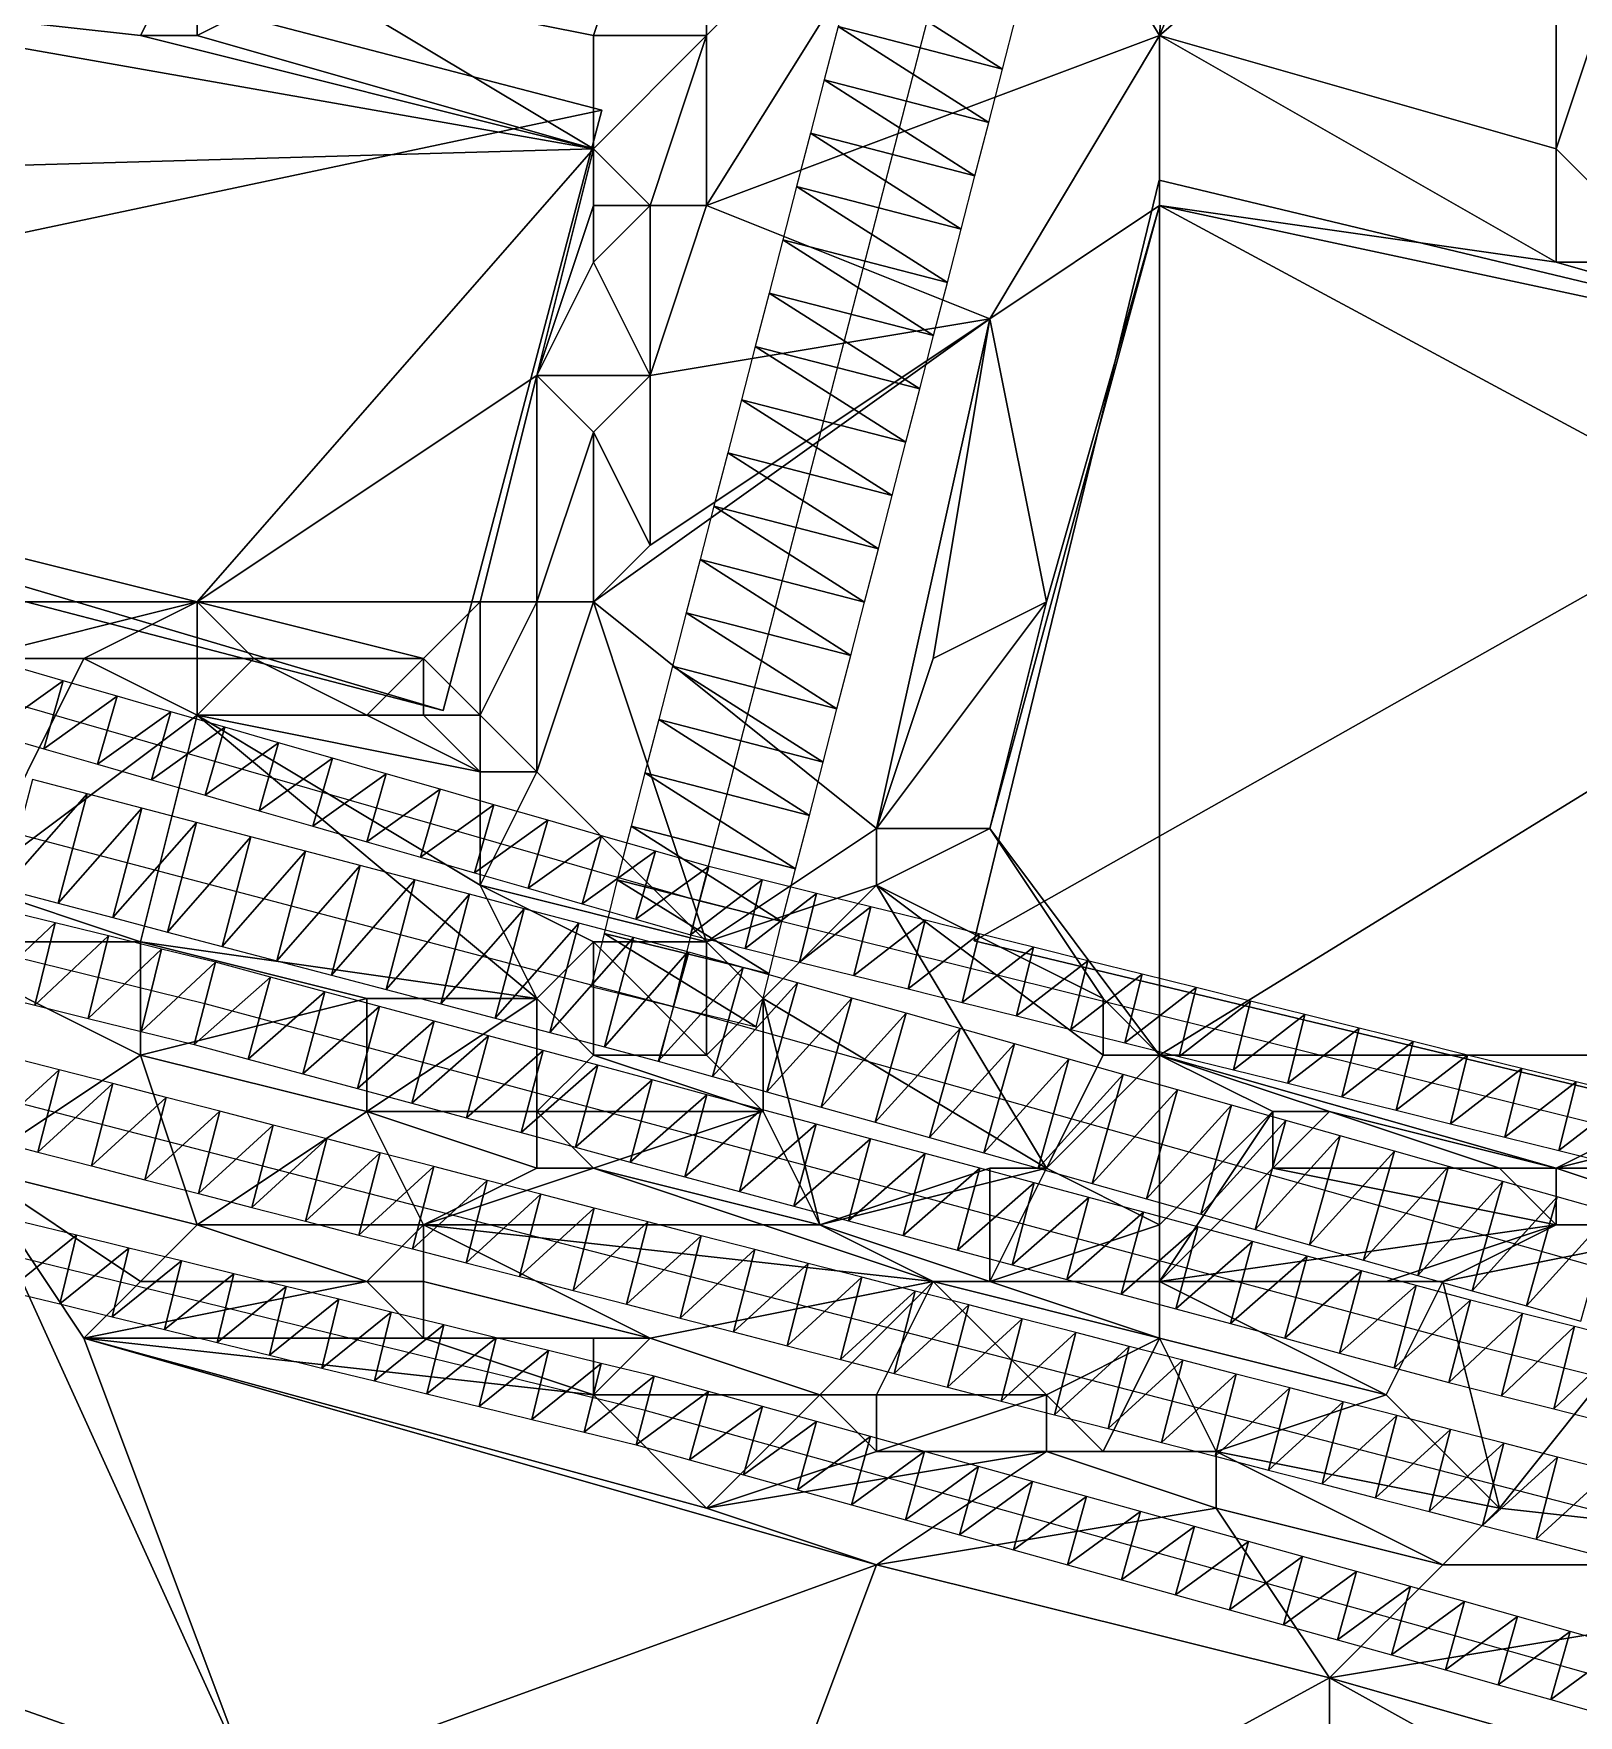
# Model space of a CAD drawing. Header units: metres. Extents: x -1103 to 901, y -902 to 905.
# Drawn here: x 318.2 to 372.8, y 130.7 to 190.1 of the extents above; entities that cross this region are included whole.
import ezdxf

# ---------------------------------------------------------------- set-up
doc = ezdxf.new("R2010")
doc.units = ezdxf.units.M
for name, color, linetype in [('OSM_BUILDING_FOOTPRINTS', 7, 'CONTINUOUS'), ('OSM_BUILDING_ROOFS', 1, 'CONTINUOUS'), ('OSM_BUILDING_WALLS', 8, 'CONTINUOUS'), ('OSM_PATH_AXES', 30, 'CONTINUOUS'), ('OSM_PATH_SURFACE', 30, 'CONTINUOUS'), ('OSM_ROAD_AXES', 2, 'CONTINUOUS'), ('OSM_ROAD_SURFACE', 9, 'CONTINUOUS'), ('OSM_TERRAIN', 3, 'CONTINUOUS'), ('OSM_WATER_SURFACE', 5, 'CONTINUOUS')]:
    doc.layers.add(name, color=color, linetype=linetype)

msp = doc.modelspace()

# ---------------------------------------------------------------- linework, layer by layer
at = {"layer": 'OSM_BUILDING_FOOTPRINTS'}
for points in [[(244.598, 211.735, 10.747), (282.744, 202.069, 10.747), (282.534, 201.461, 10.747), (298.617, 197.258, 10.747), (299.734, 201.472, 10.747), (303.359, 200.521, 10.747), (302.354, 196.728, 10.747), (338.3, 187.36, 10.747), (332.696, 166.16, 10.747), (292.925, 176.523, 10.747), (293.267, 177.828, 10.747), (277.947, 181.831, 10.747), (277.681, 180.814, 10.747), (239.082, 190.878, 10.747), (244.598, 211.735, 10.747)], [(357.987, 184.894, 13.333), (386.793, 177.982, 13.333), (380.26, 151.12, 13.333), (351.454, 158.032, 13.333), (357.987, 184.894, 13.333)]]:
    msp.add_polyline3d(points, close=True, dxfattribs=at)
at = {"layer": 'OSM_BUILDING_ROOFS'}
for points in [[(293.267, 177.828, 20.747), (338.3, 187.36, 20.747), (302.354, 196.728, 20.747)], [(293.267, 177.828, 20.747), (332.696, 166.16, 20.747), (338.3, 187.36, 20.747)], [(386.793, 177.982, 33.333), (357.987, 184.894, 33.333), (351.454, 158.032, 33.333)], [(293.267, 177.828, 20.747), (292.925, 176.523, 20.747), (332.696, 166.16, 20.747)], [(386.793, 177.982, 33.333), (351.454, 158.032, 33.333), (380.26, 151.12, 33.333)]]:
    msp.add_3dface(points, dxfattribs=at)
at = {"layer": 'OSM_BUILDING_WALLS'}
for points in [[(338.3, 187.36, 10.747), (302.354, 196.728, 10.747), (302.354, 196.728, 20.747)], [(338.3, 187.36, 10.747), (302.354, 196.728, 20.747), (338.3, 187.36, 20.747)], [(332.696, 166.16, 10.747), (338.3, 187.36, 10.747), (338.3, 187.36, 20.747)], [(332.696, 166.16, 10.747), (338.3, 187.36, 20.747), (332.696, 166.16, 20.747)], [(357.987, 184.894, 13.333), (351.454, 158.032, 13.333), (351.454, 158.032, 33.333)], [(357.987, 184.894, 13.333), (351.454, 158.032, 33.333), (357.987, 184.894, 33.333)], [(386.793, 177.982, 13.333), (357.987, 184.894, 13.333), (357.987, 184.894, 33.333)], [(386.793, 177.982, 13.333), (357.987, 184.894, 33.333), (386.793, 177.982, 33.333)], [(292.925, 176.523, 10.747), (332.696, 166.16, 10.747), (332.696, 166.16, 20.747)], [(292.925, 176.523, 10.747), (332.696, 166.16, 20.747), (292.925, 176.523, 20.747)], [(351.454, 158.032, 13.333), (380.26, 151.12, 13.333), (380.26, 151.12, 33.333)], [(351.454, 158.032, 13.333), (380.26, 151.12, 33.333), (351.454, 158.032, 33.333)]]:
    msp.add_3dface(points, dxfattribs=at)
at = {"layer": 'OSM_PATH_AXES'}
for points in [[(127.826, 210.906, 16.029), (196.458, 197.69, 10.186), (236.064, 190.446, 11.754), (275.194, 178.602, 14.999), (341.749, 159.447, 17.343), (437.552, 135.659, 16.351), (450.44, 133.325, 16.804), (456.254, 132.297, 16.859), (457.603, 124.29, 16.486), (459.758, 117.832, 15.625), (464.113, 105.943, 14.013), (483.557, 84.721, 11.881), (528.866, 43.072, 8.921), (572.273, 5.394, 9.598), (605.522, -30.471, 8.562)], [(511.091, 33.816, 6.727), (492.123, 51.4, 7.801), (472.459, 69.67, 9.647), (454.242, 87.773, 10.512), (441.973, 98.888, 11.307), (430.112, 107.724, 12.755), (415.289, 117.146, 13.692), (394.53, 126.126, 13.867), (368.432, 133.492, 13.798), (339.825, 141.443, 15.191), (315.739, 147.327, 15.371), (280.754, 155.577, 14.515), (248.577, 163.971, 13.571), (222.059, 170.828, 9.573), (205.235, 175.097, 8.464), (188.179, 179.288, 8.955), (143.257, 186.653, 12.843), (122.354, 186.952, 13.89)]]:
    msp.add_polyline3d(points, dxfattribs=at)
at = {"layer": 'OSM_PATH_SURFACE'}
for points in [[(316.683, 165.361, 16.078), (319.276, 167.216, 16.123), (317.374, 167.763, 16.056)], [(316.683, 165.361, 16.078), (318.584, 164.814, 16.157), (319.276, 167.216, 16.123)], [(318.584, 164.814, 16.157), (321.177, 166.669, 16.316), (319.276, 167.216, 16.123)], [(318.584, 164.814, 16.157), (320.486, 164.266, 16.372), (321.177, 166.669, 16.316)], [(320.486, 164.266, 16.372), (323.079, 166.121, 16.531), (321.177, 166.669, 16.316)], [(320.486, 164.266, 16.372), (322.388, 163.719, 16.507), (323.079, 166.121, 16.531)], [(322.388, 163.719, 16.507), (324.981, 165.574, 16.676), (323.079, 166.121, 16.531)], [(322.388, 163.719, 16.507), (324.289, 163.172, 16.579), (324.981, 165.574, 16.676)], [(324.289, 163.172, 16.579), (326.882, 165.027, 16.754), (324.981, 165.574, 16.676)], [(324.289, 163.172, 16.579), (326.191, 162.624, 16.658), (326.882, 165.027, 16.754)], [(326.191, 162.624, 16.658), (328.784, 164.48, 16.833), (326.882, 165.027, 16.754)], [(326.191, 162.624, 16.658), (328.092, 162.077, 16.737), (328.784, 164.48, 16.833)], [(328.092, 162.077, 16.737), (330.685, 163.932, 16.911), (328.784, 164.48, 16.833)], [(328.092, 162.077, 16.737), (329.994, 161.53, 16.87), (330.685, 163.932, 16.911)], [(329.994, 161.53, 16.87), (332.587, 163.385, 16.99), (330.685, 163.932, 16.911)], [(329.994, 161.53, 16.87), (331.895, 160.983, 17.057), (332.587, 163.385, 16.99)], [(331.895, 160.983, 17.057), (334.488, 162.838, 17.153), (332.587, 163.385, 16.99)], [(331.895, 160.983, 17.057), (333.797, 160.435, 17.186), (334.488, 162.838, 17.153)], [(333.797, 160.435, 17.186), (336.39, 162.291, 17.349), (334.488, 162.838, 17.153)], [(333.797, 160.435, 17.186), (335.698, 159.888, 17.258), (336.39, 162.291, 17.349)], [(335.698, 159.888, 17.258), (338.291, 161.743, 17.384), (336.39, 162.291, 17.349)], [(335.698, 159.888, 17.258), (337.6, 159.341, 17.293), (338.291, 161.743, 17.384)], [(337.6, 159.341, 17.293), (340.193, 161.196, 17.449), (338.291, 161.743, 17.384)], [(337.6, 159.341, 17.293), (339.502, 158.793, 17.327), (340.193, 161.196, 17.449)], [(339.502, 158.793, 17.327), (342.072, 160.655, 17.468), (340.193, 161.196, 17.449)], [(339.502, 158.793, 17.327), (341.425, 158.24, 17.362), (342.072, 160.655, 17.468)], [(341.425, 158.24, 17.362), (343.966, 160.185, 17.454), (342.072, 160.655, 17.468)], [(341.425, 158.24, 17.362), (343.364, 157.759, 17.178), (343.966, 160.185, 17.454)], [(343.364, 157.759, 17.178), (345.882, 159.709, 17.244), (343.966, 160.185, 17.454)], [(343.364, 157.759, 17.178), (345.28, 157.283, 16.887), (345.882, 159.709, 17.244)], [(345.28, 157.283, 16.887), (347.798, 159.233, 16.957), (345.882, 159.709, 17.244)], [(345.28, 157.283, 16.887), (347.196, 156.807, 16.798), (347.798, 159.233, 16.957)], [(347.196, 156.807, 16.798), (349.714, 158.758, 16.81), (347.798, 159.233, 16.957)], [(347.196, 156.807, 16.798), (349.112, 156.331, 16.709), (349.714, 158.758, 16.81)], [(349.112, 156.331, 16.709), (351.63, 158.282, 16.705), (349.714, 158.758, 16.81)], [(349.112, 156.331, 16.709), (351.028, 155.855, 16.585), (351.63, 158.282, 16.705)], [(351.028, 155.855, 16.585), (353.546, 157.806, 16.513), (351.63, 158.282, 16.705)], [(351.028, 155.855, 16.585), (352.944, 155.38, 16.389), (353.546, 157.806, 16.513)], [(352.944, 155.38, 16.389), (355.462, 157.33, 16.312), (353.546, 157.806, 16.513)], [(352.944, 155.38, 16.389), (354.86, 154.904, 16.199), (355.462, 157.33, 16.312)], [(354.86, 154.904, 16.199), (357.379, 156.854, 16.269), (355.462, 157.33, 16.312)], [(354.86, 154.904, 16.199), (356.776, 154.428, 16.198), (357.379, 156.854, 16.269)], [(356.776, 154.428, 16.198), (359.295, 156.379, 16.257), (357.379, 156.854, 16.269)], [(356.776, 154.428, 16.198), (358.692, 153.952, 16.247), (359.295, 156.379, 16.257)], [(358.692, 153.952, 16.247), (361.211, 155.903, 16.257), (359.295, 156.379, 16.257)], [(358.692, 153.952, 16.247), (360.608, 153.477, 16.186), (361.211, 155.903, 16.257)], [(360.608, 153.477, 16.186), (363.127, 155.427, 16.248), (361.211, 155.903, 16.257)], [(360.608, 153.477, 16.186), (362.524, 153.001, 16.125), (363.127, 155.427, 16.248)], [(362.524, 153.001, 16.125), (365.043, 154.951, 16.238), (363.127, 155.427, 16.248)], [(362.524, 153.001, 16.125), (364.44, 152.525, 16.064), (365.043, 154.951, 16.238)], [(364.44, 152.525, 16.064), (366.959, 154.476, 16.229), (365.043, 154.951, 16.238)], [(364.44, 152.525, 16.064), (366.356, 152.049, 16.002), (366.959, 154.476, 16.229)], [(366.356, 152.049, 16.002), (368.875, 154, 16.219), (366.959, 154.476, 16.229)], [(366.356, 152.049, 16.002), (368.272, 151.573, 15.941), (368.875, 154, 16.219)], [(368.272, 151.573, 15.941), (370.791, 153.524, 16.158), (368.875, 154, 16.219)], [(368.272, 151.573, 15.941), (370.188, 151.098, 15.88), (370.791, 153.524, 16.158)], [(370.188, 151.098, 15.88), (372.707, 153.048, 16.097), (370.791, 153.524, 16.158)], [(370.188, 151.098, 15.88), (372.104, 150.622, 15.819), (372.707, 153.048, 16.097)], [(372.104, 150.622, 15.819), (374.623, 152.573, 16.036), (372.707, 153.048, 16.097)], [(372.104, 150.622, 15.819), (374.021, 150.146, 15.673), (374.623, 152.573, 16.036)], [(319.741, 147.636, 15.801), (317.889, 148.089, 15.778), (317.295, 145.66, 15.278)], [(319.741, 147.636, 15.801), (317.295, 145.66, 15.278), (319.148, 145.208, 15.662)], [(321.594, 147.184, 15.884), (319.741, 147.636, 15.801), (319.148, 145.208, 15.662)], [(321.594, 147.184, 15.884), (319.148, 145.208, 15.662), (321.001, 144.755, 15.689)], [(323.447, 146.731, 15.912), (321.594, 147.184, 15.884), (321.001, 144.755, 15.689)], [(323.447, 146.731, 15.912), (321.001, 144.755, 15.689), (322.854, 144.302, 15.657)], [(325.3, 146.278, 15.819), (323.447, 146.731, 15.912), (322.854, 144.302, 15.657)], [(325.3, 146.278, 15.819), (322.854, 144.302, 15.657), (324.707, 143.85, 15.611)], [(327.153, 145.826, 15.752), (325.3, 146.278, 15.819), (324.707, 143.85, 15.611)], [(327.153, 145.826, 15.752), (324.707, 143.85, 15.611), (326.559, 143.397, 15.56)], [(329.005, 145.373, 15.717), (327.153, 145.826, 15.752), (326.559, 143.397, 15.56)], [(329.005, 145.373, 15.717), (326.559, 143.397, 15.56), (328.412, 142.945, 15.508)], [(330.858, 144.921, 15.672), (329.005, 145.373, 15.717), (328.412, 142.945, 15.508)], [(330.858, 144.921, 15.672), (328.412, 142.945, 15.508), (330.265, 142.492, 15.455)], [(332.711, 144.468, 15.75), (330.858, 144.921, 15.672), (330.265, 142.492, 15.455)], [(332.711, 144.468, 15.75), (330.265, 142.492, 15.455), (332.118, 142.039, 15.402)], [(334.564, 144.015, 15.697), (332.711, 144.468, 15.75), (332.118, 142.039, 15.402)], [(334.564, 144.015, 15.697), (332.118, 142.039, 15.402), (333.97, 141.587, 15.348)], [(336.416, 143.563, 15.487), (334.564, 144.015, 15.697), (333.97, 141.587, 15.348)], [(336.416, 143.563, 15.487), (333.97, 141.587, 15.348), (335.823, 141.134, 15.295)], [(338.269, 143.11, 15.492), (336.416, 143.563, 15.487), (335.823, 141.134, 15.295)], [(338.269, 143.11, 15.492), (335.823, 141.134, 15.295), (337.676, 140.682, 15.242)], [(340.141, 142.653, 15.495), (338.269, 143.11, 15.492), (337.676, 140.682, 15.242)], [(340.141, 142.653, 15.495), (337.676, 140.682, 15.242), (339.509, 140.234, 15.19)], [(342.067, 142.118, 15.261), (340.141, 142.653, 15.495), (339.509, 140.234, 15.19)], [(342.067, 142.118, 15.261), (339.509, 140.234, 15.19), (341.398, 139.709, 15.091)], [(343.974, 141.588, 15.126), (342.067, 142.118, 15.261), (341.398, 139.709, 15.091)], [(343.974, 141.588, 15.126), (341.398, 139.709, 15.091), (343.305, 139.179, 14.982)], [(345.882, 141.057, 15.009), (343.974, 141.588, 15.126), (343.305, 139.179, 14.982)], [(345.882, 141.057, 15.009), (343.305, 139.179, 14.982), (345.212, 138.649, 14.852)], [(347.789, 140.527, 14.944), (345.882, 141.057, 15.009), (345.212, 138.649, 14.852)], [(347.789, 140.527, 14.944), (345.212, 138.649, 14.852), (347.119, 138.119, 14.721)], [(349.696, 139.997, 14.745), (347.789, 140.527, 14.944), (347.119, 138.119, 14.721)], [(349.696, 139.997, 14.745), (347.119, 138.119, 14.721), (349.026, 137.589, 14.589)], [(351.603, 139.467, 14.621), (349.696, 139.997, 14.745), (349.026, 137.589, 14.589)], [(351.603, 139.467, 14.621), (349.026, 137.589, 14.589), (350.933, 137.058, 14.464)], [(353.51, 138.937, 14.495), (351.603, 139.467, 14.621), (350.933, 137.058, 14.464)], [(353.51, 138.937, 14.495), (350.933, 137.058, 14.464), (352.841, 136.528, 14.356)], [(355.417, 138.407, 14.377), (353.51, 138.937, 14.495), (352.841, 136.528, 14.356)], [(355.417, 138.407, 14.377), (352.841, 136.528, 14.356), (354.748, 135.998, 14.267)], [(357.324, 137.877, 14.258), (355.417, 138.407, 14.377), (354.748, 135.998, 14.267)], [(357.324, 137.877, 14.258), (354.748, 135.998, 14.267), (356.655, 135.468, 14.179)], [(359.232, 137.347, 14.159), (357.324, 137.877, 14.258), (356.655, 135.468, 14.179)], [(359.232, 137.347, 14.159), (356.655, 135.468, 14.179), (358.562, 134.938, 14.091)], [(361.139, 136.817, 14.078), (359.232, 137.347, 14.159), (358.562, 134.938, 14.091)], [(361.139, 136.817, 14.078), (358.562, 134.938, 14.091), (360.469, 134.408, 14.002)], [(363.046, 136.286, 14.021), (361.139, 136.817, 14.078), (360.469, 134.408, 14.002)], [(363.046, 136.286, 14.021), (360.469, 134.408, 14.002), (362.376, 133.878, 13.914)], [(364.953, 135.756, 13.965), (363.046, 136.286, 14.021), (362.376, 133.878, 13.914)], [(364.953, 135.756, 13.965), (362.376, 133.878, 13.914), (364.283, 133.348, 13.85)], [(366.86, 135.226, 13.908), (364.953, 135.756, 13.965), (364.283, 133.348, 13.85)], [(366.86, 135.226, 13.908), (364.283, 133.348, 13.85), (366.191, 132.818, 13.833)], [(368.77, 134.696, 13.911), (366.86, 135.226, 13.908), (366.191, 132.818, 13.833)], [(368.77, 134.696, 13.911), (366.191, 132.818, 13.833), (368.095, 132.288, 13.849)], [(370.636, 134.169, 13.923), (368.77, 134.696, 13.911), (368.095, 132.288, 13.849)], [(370.636, 134.169, 13.923), (368.095, 132.288, 13.849), (369.957, 131.763, 13.87)], [(372.5, 133.643, 13.936), (370.636, 134.169, 13.923), (369.957, 131.763, 13.87)], [(372.5, 133.643, 13.936), (369.957, 131.763, 13.87), (371.821, 131.237, 13.89)], [(374.364, 133.117, 13.954), (372.5, 133.643, 13.936), (371.821, 131.237, 13.89)], [(374.364, 133.117, 13.954), (371.821, 131.237, 13.89), (373.685, 130.711, 13.911)]]:
    msp.add_3dface(points, dxfattribs=at)
at = {"layer": 'OSM_ROAD_AXES'}
for points in [[(340.831, 155.71, 17.129), (341.749, 159.447, 17.343), (359.292, 227.217, 15.201)], [(-198.127, 130.982, 13.763), (-148.242, 145.403, 14.161), (-119.491, 153.72, 16.472), (-96.964, 160.234, 18.352), (-36.953, 175.738, 12.061), (3.04, 187.306, 11.626), (41.905, 197.182, 16.052), (54.318, 199.482, 16.67), (70.899, 200.632, 16.818), (88.165, 201.517, 16.692), (108.791, 201.771, 16.13), (128.423, 202.49, 15.851), (142.682, 201.727, 15.306), (159.981, 200.687, 13.912), (196.204, 192.824, 9.832), (234.715, 183.623, 11.492), (340.831, 155.71, 17.129)], [(114.075, 197.646, 15.56), (161.506, 194.251, 12.963), (196.492, 187.483, 9.365), (231.178, 179.531, 11.004), (286.624, 165.099, 14.96), (324.273, 155.82, 16.359), (368.598, 143.887, 14.654), (401.804, 135.493, 14.449), (418.705, 127.099, 14.868), (434.423, 118.263, 14.428), (448.506, 106.187, 13.141), (483.048, 75.409, 10.878), (513.578, 48.016, 8.62), (538.482, 24.305, 7.633), (556.721, 5.018, 7.979), (575.843, -14.269, 9.288), (585.537, -24.753, 9.553)], [(508.549, 46.213, 8.047), (487.635, 65.213, 9.648), (467.628, 82.963, 10.817), (452.794, 96.167, 11.649), (446.803, 101.509, 12.091), (425.448, 117.345, 14.035), (395.879, 131.921, 14.143), (375.452, 137.373, 14.133), (314.977, 153, 15.7), (267.014, 164.712, 14.81), (232.472, 174.212, 11.128), (204.682, 181.279, 8.892), (189.561, 185.238, 9.411), (153.614, 190.966, 13.006), (140.129, 192.249, 14.001), (99.285, 192.946, 15.816)], [(340.831, 155.71, 17.129), (427.084, 131.39, 15.558)]]:
    msp.add_polyline3d(points, dxfattribs=at)
at = {"layer": 'OSM_ROAD_SURFACE'}
for points in [[(352.45, 188.815, 17.317), (347.129, 192.201, 17.331), (346.641, 190.319, 17.426)], [(352.45, 188.815, 17.317), (352.937, 190.698, 17.222), (347.129, 192.201, 17.331)], [(351.963, 186.933, 17.408), (346.641, 190.319, 17.426), (346.154, 188.437, 17.521)], [(351.963, 186.933, 17.408), (352.45, 188.815, 17.317), (346.641, 190.319, 17.426)], [(351.475, 185.05, 17.494), (346.154, 188.437, 17.521), (345.667, 186.554, 17.617)], [(351.475, 185.05, 17.494), (351.963, 186.933, 17.408), (346.154, 188.437, 17.521)], [(350.988, 183.168, 17.581), (345.667, 186.554, 17.617), (345.179, 184.672, 17.709)], [(350.988, 183.168, 17.581), (351.475, 185.05, 17.494), (345.667, 186.554, 17.617)], [(350.501, 181.285, 17.667), (345.179, 184.672, 17.709), (344.692, 182.789, 17.791)], [(350.501, 181.285, 17.667), (350.988, 183.168, 17.581), (345.179, 184.672, 17.709)], [(350.013, 179.403, 17.703), (344.692, 182.789, 17.791), (344.205, 180.907, 17.801)], [(350.013, 179.403, 17.703), (350.501, 181.285, 17.667), (344.692, 182.789, 17.791)], [(349.526, 177.52, 17.677), (344.205, 180.907, 17.801), (343.718, 179.024, 17.811)], [(349.526, 177.52, 17.677), (350.013, 179.403, 17.703), (344.205, 180.907, 17.801)], [(349.039, 175.638, 17.66), (343.718, 179.024, 17.811), (343.23, 177.142, 17.824)], [(349.039, 175.638, 17.66), (349.526, 177.52, 17.677), (343.718, 179.024, 17.811)], [(348.552, 173.756, 17.643), (343.23, 177.142, 17.824), (342.743, 175.259, 17.837)], [(348.552, 173.756, 17.643), (349.039, 175.638, 17.66), (343.23, 177.142, 17.824)], [(348.064, 171.873, 17.627), (342.743, 175.259, 17.837), (342.256, 173.377, 17.82)], [(348.064, 171.873, 17.627), (348.552, 173.756, 17.643), (342.743, 175.259, 17.837)], [(347.577, 169.991, 17.61), (342.256, 173.377, 17.82), (341.768, 171.494, 17.728)], [(347.577, 169.991, 17.61), (348.064, 171.873, 17.627), (342.256, 173.377, 17.82)], [(347.09, 168.108, 17.594), (341.768, 171.494, 17.728), (341.281, 169.612, 17.711)], [(347.09, 168.108, 17.594), (347.577, 169.991, 17.61), (341.768, 171.494, 17.728)], [(346.602, 166.226, 17.577), (341.281, 169.612, 17.711), (340.794, 167.729, 17.694)], [(346.602, 166.226, 17.577), (347.09, 168.108, 17.594), (341.281, 169.612, 17.711)], [(346.115, 164.343, 17.561), (340.794, 167.729, 17.694), (340.306, 165.847, 17.624)], [(346.115, 164.343, 17.561), (346.602, 166.226, 17.577), (340.794, 167.729, 17.694)], [(345.628, 162.461, 17.51), (340.306, 165.847, 17.624), (339.819, 163.964, 17.545)], [(345.628, 162.461, 17.51), (346.115, 164.343, 17.561), (340.306, 165.847, 17.624)], [(345.14, 160.578, 17.441), (339.819, 163.964, 17.545), (339.332, 162.082, 17.423)], [(345.14, 160.578, 17.441), (345.628, 162.461, 17.51), (339.819, 163.964, 17.545)], [(317.17, 159.866, 16.168), (320.117, 163.226, 16.36), (318.188, 163.734, 16.144)], [(317.17, 159.866, 16.168), (319.099, 159.358, 16.237), (320.117, 163.226, 16.36)], [(319.099, 159.358, 16.237), (322.046, 162.719, 16.439), (320.117, 163.226, 16.36)], [(319.099, 159.358, 16.237), (321.029, 158.851, 16.306), (322.046, 162.719, 16.439)], [(321.029, 158.851, 16.306), (323.976, 162.211, 16.513), (322.046, 162.719, 16.439)], [(321.029, 158.851, 16.306), (322.958, 158.343, 16.38), (323.976, 162.211, 16.513)], [(322.958, 158.343, 16.38), (325.905, 161.704, 16.594), (323.976, 162.211, 16.513)], [(322.958, 158.343, 16.38), (324.888, 157.835, 16.461), (325.905, 161.704, 16.594)], [(324.888, 157.835, 16.461), (327.835, 161.196, 16.675), (325.905, 161.704, 16.594)], [(344.658, 158.714, 17.153), (339.332, 162.082, 17.423), (338.84, 160.181, 17.321)], [(344.658, 158.714, 17.153), (345.14, 160.578, 17.441), (339.332, 162.082, 17.423)], [(324.888, 157.835, 16.461), (326.817, 157.328, 16.542), (327.835, 161.196, 16.675)], [(326.817, 157.328, 16.542), (329.764, 160.689, 16.756), (327.835, 161.196, 16.675)], [(326.817, 157.328, 16.542), (328.746, 156.82, 16.603), (329.764, 160.689, 16.756)], [(328.746, 156.82, 16.603), (331.693, 160.181, 16.899), (329.764, 160.689, 16.756)], [(328.746, 156.82, 16.603), (330.676, 156.313, 16.663), (331.693, 160.181, 16.899)], [(330.676, 156.313, 16.663), (333.623, 159.674, 17.094), (331.693, 160.181, 16.899)], [(344.204, 156.863, 16.913), (338.84, 160.181, 17.321), (338.377, 158.294, 17.086)], [(344.204, 156.863, 16.913), (344.658, 158.714, 17.153), (338.84, 160.181, 17.321)], [(330.676, 156.313, 16.663), (332.605, 155.805, 16.744), (333.623, 159.674, 17.094)], [(332.605, 155.805, 16.744), (335.552, 159.166, 17.096), (333.623, 159.674, 17.094)], [(332.605, 155.805, 16.744), (334.534, 155.298, 16.857), (335.552, 159.166, 17.096)], [(334.534, 155.298, 16.857), (337.481, 158.659, 17.111), (335.552, 159.166, 17.096)], [(316.384, 156.22, 15.896), (318.984, 158.668, 16.181), (317.102, 159.132, 16.096)], [(316.384, 156.22, 15.896), (318.267, 155.756, 16.05), (318.984, 158.668, 16.181)], [(318.267, 155.756, 16.05), (320.867, 158.205, 16.266), (318.984, 158.668, 16.181)], [(334.534, 155.298, 16.857), (336.464, 154.79, 16.941), (337.481, 158.659, 17.111)], [(336.464, 154.79, 16.941), (339.411, 158.151, 17.141), (337.481, 158.659, 17.111)], [(318.267, 155.756, 16.05), (320.149, 155.292, 16.199), (320.867, 158.205, 16.266)], [(320.149, 155.292, 16.199), (322.749, 157.741, 16.351), (320.867, 158.205, 16.266)], [(336.464, 154.79, 16.941), (338.393, 154.283, 17.189), (339.411, 158.151, 17.141)], [(343.745, 154.994, 16.78), (338.377, 158.294, 17.086), (337.918, 156.425, 17.05)], [(343.745, 154.994, 16.78), (344.204, 156.863, 16.913), (338.377, 158.294, 17.086)], [(338.393, 154.283, 17.189), (341.34, 157.644, 17.27), (339.411, 158.151, 17.141)], [(320.149, 155.292, 16.199), (322.031, 154.828, 16.343), (322.749, 157.741, 16.351)], [(322.031, 154.828, 16.343), (324.648, 157.273, 16.413), (322.749, 157.741, 16.351)], [(338.393, 154.283, 17.189), (340.323, 153.775, 17.13), (341.34, 157.644, 17.27)], [(340.289, 153.785, 17.134), (343.291, 157.094, 17.052), (341.374, 157.634, 17.273)], [(322.031, 154.828, 16.343), (323.898, 154.368, 16.403), (324.648, 157.273, 16.413)], [(323.898, 154.368, 16.403), (326.59, 156.75, 16.477), (324.648, 157.273, 16.413)], [(340.289, 153.785, 17.134), (342.205, 153.244, 16.918), (343.291, 157.094, 17.052)], [(342.205, 153.244, 16.918), (345.208, 156.554, 16.806), (343.291, 157.094, 17.052)], [(323.898, 154.368, 16.403), (325.81, 153.853, 16.453), (326.59, 156.75, 16.477)], [(325.81, 153.853, 16.453), (328.517, 156.231, 16.54), (326.59, 156.75, 16.477)], [(325.81, 153.853, 16.453), (327.737, 153.334, 16.503), (328.517, 156.231, 16.54)], [(327.737, 153.334, 16.503), (330.444, 155.712, 16.612), (328.517, 156.231, 16.54)], [(342.205, 153.244, 16.918), (344.122, 152.704, 16.473), (345.208, 156.554, 16.806)], [(344.122, 152.704, 16.473), (347.124, 156.013, 16.712), (345.208, 156.554, 16.806)], [(327.737, 153.334, 16.503), (329.665, 152.815, 16.554), (330.444, 155.712, 16.612)], [(329.665, 152.815, 16.554), (332.372, 155.193, 16.725), (330.444, 155.712, 16.612)], [(344.122, 152.704, 16.473), (346.039, 152.163, 16.48), (347.124, 156.013, 16.712)], [(346.039, 152.163, 16.48), (349.041, 155.473, 16.619), (347.124, 156.013, 16.712)], [(329.665, 152.815, 16.554), (331.592, 152.296, 16.592), (332.372, 155.193, 16.725)], [(331.592, 152.296, 16.592), (334.299, 154.675, 16.822), (332.372, 155.193, 16.725)], [(346.039, 152.163, 16.48), (347.955, 151.623, 16.382), (349.041, 155.473, 16.619)], [(347.955, 151.623, 16.382), (350.958, 154.932, 16.525), (349.041, 155.473, 16.619)], [(331.592, 152.296, 16.592), (333.519, 151.778, 16.533), (334.299, 154.675, 16.822)], [(333.519, 151.778, 16.533), (336.226, 154.156, 16.832), (334.299, 154.675, 16.822)], [(347.955, 151.623, 16.382), (349.872, 151.082, 16.285), (350.958, 154.932, 16.525)], [(349.872, 151.082, 16.285), (352.874, 154.392, 16.333), (350.958, 154.932, 16.525)], [(319.132, 153.476, 16.098), (317.242, 153.964, 15.944), (316.491, 151.06, 15.848)], [(333.519, 151.778, 16.533), (335.446, 151.259, 16.445), (336.226, 154.156, 16.832)], [(335.446, 151.259, 16.445), (338.153, 153.637, 17.077), (336.226, 154.156, 16.832)], [(349.872, 151.082, 16.285), (351.789, 150.542, 16.187), (352.874, 154.392, 16.333)], [(351.789, 150.542, 16.187), (354.791, 153.851, 16.135), (352.874, 154.392, 16.333)], [(351.789, 150.542, 16.187), (353.706, 150.002, 16.09), (354.791, 153.851, 16.135)], [(353.706, 150.002, 16.09), (356.708, 153.311, 16.14), (354.791, 153.851, 16.135)], [(319.132, 153.476, 16.098), (316.491, 151.06, 15.848), (318.381, 150.571, 15.96)], [(321.021, 152.988, 16.238), (319.132, 153.476, 16.098), (318.381, 150.571, 15.96)], [(335.446, 151.259, 16.445), (337.373, 150.74, 16.543), (338.153, 153.637, 17.077)], [(337.373, 150.74, 16.543), (340.08, 153.118, 16.856), (338.153, 153.637, 17.077)], [(353.706, 150.002, 16.09), (355.622, 149.461, 15.845), (356.708, 153.311, 16.14)], [(355.622, 149.461, 15.845), (358.625, 152.771, 15.986), (356.708, 153.311, 16.14)], [(321.021, 152.988, 16.238), (318.381, 150.571, 15.96), (320.271, 150.083, 16.042)], [(322.911, 152.499, 16.312), (321.021, 152.988, 16.238), (320.271, 150.083, 16.042)], [(337.373, 150.74, 16.543), (339.3, 150.221, 16.486), (340.08, 153.118, 16.856)], [(339.3, 150.221, 16.486), (342.008, 152.599, 16.635), (340.08, 153.118, 16.856)], [(355.622, 149.461, 15.845), (357.539, 148.921, 15.58), (358.625, 152.771, 15.986)], [(357.539, 148.921, 15.58), (360.541, 152.23, 15.694), (358.625, 152.771, 15.986)], [(322.911, 152.499, 16.312), (320.271, 150.083, 16.042), (322.161, 149.595, 16.124)], [(324.801, 152.011, 16.361), (322.911, 152.499, 16.312), (322.161, 149.595, 16.124)], [(339.3, 150.221, 16.486), (341.228, 149.702, 16.408), (342.008, 152.599, 16.635)], [(341.228, 149.702, 16.408), (343.935, 152.08, 16.416), (342.008, 152.599, 16.635)], [(341.228, 149.702, 16.408), (343.155, 149.184, 16.331), (343.935, 152.08, 16.416)], [(343.155, 149.184, 16.331), (345.862, 151.562, 16.445), (343.935, 152.08, 16.416)], [(357.539, 148.921, 15.58), (359.456, 148.38, 15.441), (360.541, 152.23, 15.694)], [(359.456, 148.38, 15.441), (362.458, 151.69, 15.604), (360.541, 152.23, 15.694)], [(324.801, 152.011, 16.361), (322.161, 149.595, 16.124), (324.051, 149.106, 16.198)], [(326.691, 151.523, 16.41), (324.801, 152.011, 16.361), (324.051, 149.106, 16.198)], [(326.691, 151.523, 16.41), (324.051, 149.106, 16.198), (325.94, 148.618, 16.217)], [(328.581, 151.034, 16.458), (326.691, 151.523, 16.41), (325.94, 148.618, 16.217)], [(343.155, 149.184, 16.331), (345.082, 148.665, 16.254), (345.862, 151.562, 16.445)], [(345.082, 148.665, 16.254), (347.789, 151.043, 16.349), (345.862, 151.562, 16.445)], [(359.456, 148.38, 15.441), (361.373, 147.84, 15.326), (362.458, 151.69, 15.604)], [(361.373, 147.84, 15.326), (364.375, 151.149, 15.677), (362.458, 151.69, 15.604)], [(328.581, 151.034, 16.458), (325.94, 148.618, 16.217), (327.83, 148.13, 16.187)], [(330.471, 150.546, 16.428), (328.581, 151.034, 16.458), (327.83, 148.13, 16.187)], [(345.082, 148.665, 16.254), (347.009, 148.146, 16.139), (347.789, 151.043, 16.349)], [(347.009, 148.146, 16.139), (349.716, 150.524, 16.253), (347.789, 151.043, 16.349)], [(361.373, 147.84, 15.326), (363.289, 147.299, 15.167), (364.375, 151.149, 15.677)], [(363.289, 147.299, 15.167), (366.291, 150.609, 15.35), (364.375, 151.149, 15.677)], [(330.471, 150.546, 16.428), (327.83, 148.13, 16.187), (329.72, 147.641, 16.108)], [(332.36, 150.058, 16.34), (330.471, 150.546, 16.428), (329.72, 147.641, 16.108)], [(347.009, 148.146, 16.139), (348.936, 147.627, 15.985), (349.716, 150.524, 16.253)], [(348.936, 147.627, 15.985), (351.644, 150.005, 16.156), (349.716, 150.524, 16.253)], [(363.289, 147.299, 15.167), (365.206, 146.759, 14.976), (366.291, 150.609, 15.35)], [(365.206, 146.759, 14.976), (368.208, 150.068, 15.023), (366.291, 150.609, 15.35)], [(332.36, 150.058, 16.34), (329.72, 147.641, 16.108), (331.61, 147.153, 16.095)], [(334.25, 149.569, 16.241), (332.36, 150.058, 16.34), (331.61, 147.153, 16.095)], [(348.936, 147.627, 15.985), (350.864, 147.108, 15.831), (351.644, 150.005, 16.156)], [(350.864, 147.108, 15.831), (353.571, 149.486, 16.013), (351.644, 150.005, 16.156)], [(365.206, 146.759, 14.976), (367.123, 146.219, 14.787), (368.208, 150.068, 15.023)], [(367.123, 146.219, 14.787), (370.125, 149.528, 14.848), (368.208, 150.068, 15.023)], [(334.25, 149.569, 16.241), (331.61, 147.153, 16.095), (333.5, 146.665, 16.119)], [(336.14, 149.081, 16.357), (334.25, 149.569, 16.241), (333.5, 146.665, 16.119)], [(336.14, 149.081, 16.357), (333.5, 146.665, 16.119), (335.39, 146.176, 16.062)], [(338.03, 148.593, 16.203), (336.14, 149.081, 16.357), (335.39, 146.176, 16.062)], [(350.864, 147.108, 15.831), (352.791, 146.589, 15.717), (353.571, 149.486, 16.013)], [(352.791, 146.589, 15.717), (355.498, 148.967, 15.789), (353.571, 149.486, 16.013)], [(367.123, 146.219, 14.787), (369.039, 145.678, 14.802), (370.125, 149.528, 14.848)], [(369.039, 145.678, 14.802), (372.042, 148.988, 15.184), (370.125, 149.528, 14.848)], [(338.03, 148.593, 16.203), (335.39, 146.176, 16.062), (337.279, 145.688, 15.989)], [(339.92, 148.104, 16.049), (338.03, 148.593, 16.203), (337.279, 145.688, 15.989)], [(352.791, 146.589, 15.717), (354.718, 146.071, 15.574), (355.498, 148.967, 15.789)], [(354.718, 146.071, 15.574), (357.425, 148.449, 15.528), (355.498, 148.967, 15.789)], [(369.039, 145.678, 14.802), (370.956, 145.138, 14.639), (372.042, 148.988, 15.184)], [(370.956, 145.138, 14.639), (373.958, 148.447, 14.809), (372.042, 148.988, 15.184)], [(339.92, 148.104, 16.049), (337.279, 145.688, 15.989), (339.169, 145.2, 15.909)], [(341.81, 147.616, 15.916), (339.92, 148.104, 16.049), (339.169, 145.2, 15.909)], [(354.718, 146.071, 15.574), (356.645, 145.552, 15.353), (357.425, 148.449, 15.528)], [(356.645, 145.552, 15.353), (359.352, 147.93, 15.436), (357.425, 148.449, 15.528)], [(356.645, 145.552, 15.353), (358.572, 145.033, 15.147), (359.352, 147.93, 15.436)], [(358.572, 145.033, 15.147), (361.279, 147.411, 15.302), (359.352, 147.93, 15.436)], [(370.956, 145.138, 14.639), (372.873, 144.597, 14.475), (373.958, 148.447, 14.809)], [(341.81, 147.616, 15.916), (339.169, 145.2, 15.909), (341.059, 144.711, 15.83)], [(343.7, 147.127, 15.788), (341.81, 147.616, 15.916), (341.059, 144.711, 15.83)], [(358.572, 145.033, 15.147), (360.5, 144.514, 15.025), (361.279, 147.411, 15.302)], [(360.5, 144.514, 15.025), (363.207, 146.892, 15.144), (361.279, 147.411, 15.302)], [(343.7, 147.127, 15.788), (341.059, 144.711, 15.83), (342.949, 144.223, 15.685)], [(345.589, 146.639, 15.661), (343.7, 147.127, 15.788), (342.949, 144.223, 15.685)], [(360.5, 144.514, 15.025), (362.427, 143.995, 14.877), (363.207, 146.892, 15.144)], [(362.427, 143.995, 14.877), (365.134, 146.373, 14.909), (363.207, 146.892, 15.144)], [(345.589, 146.639, 15.661), (342.949, 144.223, 15.685), (344.839, 143.735, 15.449)], [(347.479, 146.151, 15.555), (345.589, 146.639, 15.661), (344.839, 143.735, 15.449)], [(347.479, 146.151, 15.555), (344.839, 143.735, 15.449), (346.729, 143.246, 15.214)], [(349.369, 145.662, 15.438), (347.479, 146.151, 15.555), (346.729, 143.246, 15.214)], [(362.427, 143.995, 14.877), (364.354, 143.476, 14.699), (365.134, 146.373, 14.909)], [(364.354, 143.476, 14.699), (367.061, 145.855, 14.919), (365.134, 146.373, 14.909)], [(349.369, 145.662, 15.438), (346.729, 143.246, 15.214), (348.619, 142.758, 15.389)], [(351.259, 145.174, 15.333), (349.369, 145.662, 15.438), (348.619, 142.758, 15.389)], [(364.354, 143.476, 14.699), (366.281, 142.958, 14.521), (367.061, 145.855, 14.919)], [(366.281, 142.958, 14.521), (368.977, 145.339, 14.782), (367.061, 145.855, 14.919)], [(351.259, 145.174, 15.333), (348.619, 142.758, 15.389), (350.508, 142.27, 15.249)], [(353.149, 144.686, 15.191), (351.259, 145.174, 15.333), (350.508, 142.27, 15.249)], [(366.281, 142.958, 14.521), (368.219, 142.436, 14.547), (368.977, 145.339, 14.782)], [(368.219, 142.436, 14.547), (370.811, 144.875, 14.629), (368.977, 145.339, 14.782)], [(353.149, 144.686, 15.191), (350.508, 142.27, 15.249), (352.398, 141.781, 15.053)], [(355.039, 144.197, 15.05), (353.149, 144.686, 15.191), (352.398, 141.781, 15.053)], [(368.219, 142.436, 14.547), (370.075, 141.967, 14.471), (370.811, 144.875, 14.629)], [(370.075, 141.967, 14.471), (372.655, 144.409, 14.476), (370.811, 144.875, 14.629)], [(370.075, 141.967, 14.471), (371.92, 141.5, 14.317), (372.655, 144.409, 14.476)], [(371.92, 141.5, 14.317), (374.5, 143.943, 14.323), (372.655, 144.409, 14.476)], [(355.039, 144.197, 15.05), (352.398, 141.781, 15.053), (354.288, 141.293, 14.885)], [(356.928, 143.709, 14.909), (355.039, 144.197, 15.05), (354.288, 141.293, 14.885)], [(371.92, 141.5, 14.317), (373.765, 141.034, 14.252), (374.5, 143.943, 14.323)], [(356.928, 143.709, 14.909), (354.288, 141.293, 14.885), (356.178, 140.805, 14.832)], [(358.818, 143.221, 14.789), (356.928, 143.709, 14.909), (356.178, 140.805, 14.832)], [(358.818, 143.221, 14.789), (356.178, 140.805, 14.832), (358.068, 140.316, 14.728)], [(360.708, 142.732, 14.679), (358.818, 143.221, 14.789), (358.068, 140.316, 14.728)], [(360.708, 142.732, 14.679), (358.068, 140.316, 14.728), (359.958, 139.828, 14.588)], [(362.598, 142.244, 14.569), (360.708, 142.732, 14.679), (359.958, 139.828, 14.588)], [(362.598, 142.244, 14.569), (359.958, 139.828, 14.588), (361.847, 139.34, 14.505)], [(364.488, 141.756, 14.459), (362.598, 142.244, 14.569), (361.847, 139.34, 14.505)], [(364.488, 141.756, 14.459), (361.847, 139.34, 14.505), (363.737, 138.851, 14.405)], [(366.378, 141.267, 14.369), (364.488, 141.756, 14.459), (363.737, 138.851, 14.405)], [(366.378, 141.267, 14.369), (363.737, 138.851, 14.405), (365.627, 138.363, 14.305)], [(368.268, 140.779, 14.384), (366.378, 141.267, 14.369), (365.627, 138.363, 14.305)], [(368.268, 140.779, 14.384), (365.627, 138.363, 14.305), (367.517, 137.875, 14.204)], [(370.157, 140.291, 14.346), (368.268, 140.779, 14.384), (367.517, 137.875, 14.204)], [(370.157, 140.291, 14.346), (367.517, 137.875, 14.204), (369.407, 137.386, 14.104)], [(372.047, 139.802, 14.228), (370.157, 140.291, 14.346), (369.407, 137.386, 14.104)], [(372.047, 139.802, 14.228), (369.407, 137.386, 14.104), (371.297, 136.898, 14.065)], [(373.937, 139.314, 14.22), (372.047, 139.802, 14.228), (371.297, 136.898, 14.065)], [(373.937, 139.314, 14.22), (371.297, 136.898, 14.065), (373.186, 136.41, 14.025)]]:
    msp.add_3dface(points, dxfattribs=at)
at = {"layer": 'OSM_TERRAIN'}
for points in [[(358, 190, 17.05), (360, 216, 15.81), (352, 200, 16.8)], [(358, 190, 17.05), (364, 204, 16.808), (360, 216, 15.81)], [(364, 204, 16.808), (358, 190, 17.05), (372, 202, 16.699)], [(376, 182, 15.935), (378, 204, 16.067), (372, 186, 16.491)], [(372, 186, 16.491), (378, 204, 16.067), (372, 202, 16.699)], [(328, 192, 16.084), (338, 190, 16.214), (342, 202, 16.145)], [(338, 190, 16.214), (342, 190, 17.283), (342, 202, 16.145)], [(342, 190, 17.283), (352, 200, 16.8), (342, 202, 16.145)], [(358, 190, 17.05), (372, 186, 16.491), (372, 202, 16.699)], [(342, 190, 17.283), (342, 184, 17.786), (352, 200, 16.8)], [(342, 184, 17.786), (358, 190, 17.05), (352, 200, 16.8)], [(304, 192, 15.046), (322, 190, 15.293), (324, 194, 15.838)], [(322, 190, 15.293), (324, 190, 15.082), (324, 194, 15.838)], [(324, 190, 15.082), (328, 192, 16.084), (324, 194, 15.838)], [(338, 186, 15.082), (304, 192, 15.046), (268, 184, 14.989)], [(338, 186, 15.082), (322, 190, 15.293), (304, 192, 15.046)], [(338, 186, 15.082), (328, 192, 16.084), (324, 190, 15.082)], [(338, 186, 15.082), (338, 190, 16.214), (328, 192, 16.084)], [(338, 186, 15.082), (324, 190, 15.082), (322, 190, 15.293)], [(340, 184, 16.737), (342, 190, 17.283), (338, 186, 15.082)], [(338, 186, 15.082), (342, 190, 17.283), (338, 190, 16.214)], [(340, 184, 16.737), (342, 184, 17.786), (342, 190, 17.283)], [(342, 184, 17.786), (352, 180, 17.618), (358, 190, 17.05)], [(352, 180, 17.618), (358, 184, 16.198), (358, 190, 17.05)], [(372, 182, 16.175), (372, 186, 16.491), (358, 190, 17.05)], [(358, 184, 16.198), (372, 182, 16.175), (358, 190, 17.05)], [(268, 184, 14.989), (324, 170, 15.046), (338, 186, 15.082)], [(324, 170, 15.046), (336, 178, 15.154), (338, 186, 15.082)], [(336, 178, 15.154), (338, 184, 15.416), (338, 186, 15.082)], [(338, 184, 15.416), (340, 184, 16.737), (338, 186, 15.082)], [(372, 182, 16.175), (376, 182, 15.935), (372, 186, 16.491)], [(310, 170, 15.525), (324, 170, 15.046), (268, 184, 14.989)], [(338, 182, 15.759), (338, 184, 15.416), (336, 178, 15.154)], [(338, 182, 15.759), (340, 178, 17.827), (340, 184, 16.737)], [(338, 182, 15.759), (340, 184, 16.737), (338, 184, 15.416)], [(340, 178, 17.827), (352, 180, 17.618), (342, 184, 17.786)], [(340, 178, 17.827), (342, 184, 17.786), (340, 184, 16.737)], [(352, 162, 16.3), (358, 154, 16.175), (358, 184, 16.198)], [(352, 162, 16.3), (358, 184, 16.198), (354, 170, 16.307)], [(354, 170, 16.307), (358, 184, 16.198), (352, 180, 17.618)], [(358, 154, 16.175), (384, 170, 16.198), (358, 184, 16.198)], [(384, 170, 16.198), (386, 178, 16.058), (358, 184, 16.198)], [(358, 184, 16.198), (386, 178, 16.058), (372, 182, 16.175)], [(336, 178, 15.154), (340, 178, 17.827), (338, 182, 15.759)], [(372, 182, 16.175), (386, 178, 16.058), (376, 182, 15.935)], [(338, 170, 17.721), (348, 162, 17.448), (352, 180, 17.618)], [(338, 170, 17.721), (352, 180, 17.618), (340, 172, 17.842)], [(340, 172, 17.842), (352, 180, 17.618), (340, 178, 17.827)], [(348, 162, 17.448), (350, 168, 17.577), (352, 180, 17.618)], [(350, 168, 17.577), (354, 170, 16.307), (352, 180, 17.618)], [(324, 170, 15.046), (334, 170, 15.218), (336, 178, 15.154)], [(334, 170, 15.218), (336, 170, 16.468), (336, 178, 15.154)], [(336, 170, 16.468), (338, 176, 16.794), (336, 178, 15.154)], [(338, 176, 16.794), (340, 178, 17.827), (336, 178, 15.154)], [(338, 176, 16.794), (340, 172, 17.842), (340, 178, 17.827)], [(338, 170, 17.721), (338, 176, 16.794), (336, 170, 16.468)], [(338, 170, 17.721), (340, 172, 17.842), (338, 176, 16.794)], [(316, 168, 15.93), (324, 170, 15.046), (310, 170, 15.525)], [(316, 168, 15.93), (320, 168, 16.051), (324, 170, 15.046)], [(320, 168, 16.051), (324, 168, 15.646), (324, 170, 15.046)], [(324, 168, 15.646), (326, 168, 15.252), (324, 170, 15.046)], [(326, 168, 15.252), (332, 168, 15.046), (324, 170, 15.046)], [(332, 168, 15.046), (334, 170, 15.218), (324, 170, 15.046)], [(334, 166, 15.885), (334, 170, 15.218), (332, 168, 15.046)], [(334, 166, 15.885), (336, 164, 17.309), (336, 170, 16.468)], [(334, 166, 15.885), (336, 170, 16.468), (334, 170, 15.218)], [(336, 164, 17.309), (342, 158, 17.291), (338, 170, 17.721)], [(336, 164, 17.309), (338, 170, 17.721), (336, 170, 16.468)], [(348, 162, 17.448), (338, 170, 17.721), (342, 158, 17.291)], [(348, 162, 17.448), (352, 162, 16.3), (354, 170, 16.307)], [(348, 162, 17.448), (354, 170, 16.307), (350, 168, 17.577)], [(380, 154, 16.103), (384, 170, 16.198), (358, 154, 16.175)], [(324, 166, 16.547), (320, 168, 16.051), (316, 160, 16.072)], [(316, 160, 16.072), (320, 168, 16.051), (316, 168, 15.93)], [(324, 166, 16.547), (324, 168, 15.646), (320, 168, 16.051)], [(324, 166, 16.547), (326, 168, 15.252), (324, 168, 15.646)], [(324, 166, 16.547), (330, 166, 16.073), (326, 168, 15.252)], [(330, 166, 16.073), (332, 168, 15.046), (326, 168, 15.252)], [(330, 166, 16.073), (332, 166, 15.623), (332, 168, 15.046)], [(332, 166, 15.623), (334, 166, 15.885), (332, 168, 15.046)], [(322, 158, 16.277), (324, 166, 16.547), (316, 160, 16.072)], [(322, 158, 16.277), (336, 156, 16.901), (324, 166, 16.547)], [(336, 156, 16.901), (334, 160, 17.136), (324, 166, 16.547)], [(334, 160, 17.136), (334, 164, 16.91), (324, 166, 16.547)], [(324, 166, 16.547), (334, 164, 16.91), (330, 166, 16.073)], [(334, 164, 16.91), (332, 166, 15.623), (330, 166, 16.073)], [(334, 164, 16.91), (334, 166, 15.885), (332, 166, 15.623)], [(334, 164, 16.91), (336, 164, 17.309), (334, 166, 15.885)], [(334, 160, 17.136), (342, 158, 17.291), (336, 164, 17.309)], [(334, 160, 17.136), (336, 164, 17.309), (334, 164, 16.91)], [(342, 158, 17.291), (348, 160, 16.927), (348, 162, 17.448)], [(348, 160, 16.927), (356, 156, 16.278), (352, 162, 16.3)], [(348, 160, 16.927), (352, 162, 16.3), (348, 162, 17.448)], [(356, 156, 16.278), (358, 154, 16.175), (352, 162, 16.3)], [(314, 158, 15.664), (322, 158, 16.277), (316, 160, 16.072)], [(336, 156, 16.901), (338, 158, 16.911), (334, 160, 17.136)], [(338, 158, 16.911), (342, 158, 17.291), (334, 160, 17.136)], [(344, 156, 16.75), (348, 160, 16.927), (342, 158, 17.291)], [(354, 150, 16.03), (348, 160, 16.927), (344, 156, 16.75)], [(354, 150, 16.03), (356, 154, 15.976), (348, 160, 16.927)], [(356, 154, 15.976), (356, 156, 16.278), (348, 160, 16.927)], [(316, 150, 15.745), (322, 154, 16.297), (314, 158, 15.664)], [(314, 158, 15.664), (322, 154, 16.297), (322, 158, 16.277)], [(322, 154, 16.297), (330, 156, 16.537), (322, 158, 16.277)], [(330, 156, 16.537), (336, 156, 16.901), (322, 158, 16.277)], [(338, 154, 17.151), (338, 158, 16.911), (336, 156, 16.901)], [(338, 154, 17.151), (342, 154, 17.201), (338, 158, 16.911)], [(342, 154, 17.201), (342, 158, 17.291), (338, 158, 16.911)], [(342, 154, 17.201), (344, 156, 16.75), (342, 158, 17.291)], [(322, 154, 16.297), (330, 152, 16.507), (330, 156, 16.537)], [(330, 152, 16.507), (336, 152, 16.537), (336, 156, 16.901)], [(330, 152, 16.507), (336, 156, 16.901), (330, 156, 16.537)], [(336, 152, 16.537), (338, 154, 17.151), (336, 156, 16.901)], [(344, 152, 16.337), (344, 156, 16.75), (342, 154, 17.201)], [(344, 152, 16.337), (346, 148, 16.155), (344, 156, 16.75)], [(346, 148, 16.155), (354, 150, 16.03), (344, 156, 16.75)], [(356, 154, 15.976), (358, 154, 16.175), (356, 156, 16.278)], [(316, 150, 15.745), (324, 148, 16.095), (322, 154, 16.297)], [(324, 148, 16.095), (330, 152, 16.507), (322, 154, 16.297)], [(336, 152, 16.537), (344, 152, 16.337), (338, 154, 17.151)], [(344, 152, 16.337), (342, 154, 17.201), (338, 154, 17.151)], [(354, 150, 16.03), (358, 148, 15.359), (358, 154, 16.175)], [(354, 150, 16.03), (358, 154, 16.175), (356, 154, 15.976)], [(358, 148, 15.359), (362, 152, 15.446), (358, 154, 16.175)], [(362, 152, 15.446), (364, 152, 15.955), (358, 154, 16.175)], [(364, 152, 15.955), (372, 150, 15.668), (358, 154, 16.175)], [(372, 150, 15.668), (380, 154, 16.103), (358, 154, 16.175)], [(372, 150, 15.668), (380, 152, 15.487), (380, 154, 16.103)], [(324, 148, 16.095), (332, 148, 16.159), (330, 152, 16.507)], [(332, 148, 16.159), (336, 150, 16.16), (330, 152, 16.507)], [(330, 152, 16.507), (336, 150, 16.16), (336, 152, 16.537)], [(336, 150, 16.16), (338, 150, 16.471), (336, 152, 16.537)], [(338, 150, 16.471), (344, 152, 16.337), (336, 152, 16.537)], [(338, 150, 16.471), (346, 148, 16.155), (344, 152, 16.337)], [(358, 146, 15.359), (362, 152, 15.446), (358, 148, 15.359)], [(358, 146, 15.359), (362, 150, 15.388), (362, 152, 15.446)], [(362, 150, 15.388), (364, 152, 15.955), (362, 152, 15.446)], [(362, 150, 15.388), (370, 150, 14.822), (364, 152, 15.955)], [(370, 150, 14.822), (372, 150, 15.668), (364, 152, 15.955)], [(372, 150, 15.668), (378, 150, 15.413), (380, 152, 15.487)], [(292, 140, 13.548), (326, 128, 13.094), (316, 150, 15.745)], [(326, 128, 13.094), (320, 144, 15.566), (316, 150, 15.745)], [(320, 144, 15.566), (322, 146, 15.68), (316, 150, 15.745)], [(316, 150, 15.745), (322, 146, 15.68), (324, 148, 16.095)], [(332, 148, 16.159), (338, 150, 16.471), (336, 150, 16.16)], [(332, 148, 16.159), (344, 148, 15.882), (338, 150, 16.471)], [(344, 148, 15.882), (346, 148, 16.155), (338, 150, 16.471)], [(346, 148, 16.155), (352, 146, 15.661), (352, 150, 15.805)], [(352, 150, 15.805), (354, 150, 16.03), (346, 148, 16.155)], [(352, 146, 15.661), (354, 150, 16.03), (352, 150, 15.805)], [(352, 146, 15.661), (358, 148, 15.359), (354, 150, 16.03)], [(358, 146, 15.359), (372, 148, 14.618), (362, 150, 15.388)], [(372, 148, 14.618), (370, 150, 14.822), (362, 150, 15.388)], [(372, 148, 14.618), (372, 150, 15.668), (370, 150, 14.822)], [(372, 148, 14.618), (378, 148, 14.333), (372, 150, 15.668)], [(378, 148, 14.333), (378, 150, 15.413), (372, 150, 15.668)], [(322, 146, 15.68), (330, 146, 15.683), (324, 148, 16.095)], [(330, 146, 15.683), (332, 148, 16.159), (324, 148, 16.095)], [(330, 146, 15.683), (332, 146, 16.066), (332, 148, 16.159)], [(332, 146, 16.066), (340, 144, 15.826), (332, 148, 16.159)], [(340, 144, 15.826), (350, 146, 15.399), (332, 148, 16.159)], [(350, 146, 15.399), (344, 148, 15.882), (332, 148, 16.159)], [(350, 146, 15.399), (346, 148, 16.155), (344, 148, 15.882)], [(350, 146, 15.399), (352, 146, 15.661), (346, 148, 16.155)], [(358, 146, 15.359), (358, 148, 15.359), (352, 146, 15.661)], [(358, 146, 15.359), (366, 146, 14.719), (372, 148, 14.618)], [(366, 146, 14.719), (368, 146, 14.843), (372, 148, 14.618)], [(370, 138, 14.144), (378, 148, 14.333), (368, 146, 14.843)], [(368, 146, 14.843), (378, 148, 14.333), (372, 148, 14.618)], [(370, 138, 14.144), (388, 136, 14.117), (378, 148, 14.333)], [(320, 144, 15.566), (330, 146, 15.683), (322, 146, 15.68)], [(320, 144, 15.566), (332, 144, 15.513), (330, 146, 15.683)], [(332, 144, 15.513), (332, 146, 16.066), (330, 146, 15.683)], [(332, 144, 15.513), (340, 144, 15.826), (332, 146, 16.066)], [(346, 142, 14.999), (350, 146, 15.399), (340, 144, 15.826)], [(346, 142, 14.999), (348, 142, 15.343), (350, 146, 15.399)], [(348, 142, 15.343), (354, 142, 14.969), (350, 146, 15.399)], [(354, 142, 14.969), (358, 144, 14.804), (350, 146, 15.399)], [(350, 146, 15.399), (358, 144, 14.804), (352, 146, 15.661)], [(358, 144, 14.804), (358, 146, 15.359), (352, 146, 15.661)], [(358, 144, 14.804), (366, 142, 14.34), (358, 146, 15.359)], [(366, 142, 14.34), (368, 146, 14.843), (358, 146, 15.359)], [(358, 146, 15.359), (368, 146, 14.843), (366, 146, 14.719)], [(366, 142, 14.34), (370, 138, 14.144), (368, 146, 14.843)], [(326, 128, 13.094), (348, 136, 14.428), (320, 144, 15.566)], [(320, 144, 15.566), (348, 136, 14.428), (342, 138, 14.87)], [(342, 138, 14.87), (338, 142, 15.298), (320, 144, 15.566)], [(320, 144, 15.566), (338, 142, 15.298), (332, 144, 15.513)], [(338, 142, 15.298), (338, 144, 15.4), (332, 144, 15.513)], [(332, 144, 15.513), (338, 144, 15.4), (340, 144, 15.826)], [(338, 142, 15.298), (346, 142, 14.999), (340, 144, 15.826)], [(338, 142, 15.298), (340, 144, 15.826), (338, 144, 15.4)], [(354, 142, 14.969), (356, 140, 14.758), (358, 144, 14.804)], [(356, 140, 14.758), (360, 140, 14.582), (358, 144, 14.804)], [(360, 140, 14.582), (366, 142, 14.34), (358, 144, 14.804)], [(342, 138, 14.87), (346, 142, 14.999), (338, 142, 15.298)], [(342, 138, 14.87), (348, 140, 14.741), (346, 142, 14.999)], [(348, 140, 14.741), (348, 142, 15.343), (346, 142, 14.999)], [(348, 140, 14.741), (354, 140, 14.472), (354, 142, 14.969)], [(348, 140, 14.741), (354, 142, 14.969), (348, 142, 15.343)], [(354, 140, 14.472), (356, 140, 14.758), (354, 142, 14.969)], [(360, 140, 14.582), (370, 138, 14.144), (366, 142, 14.34)], [(292, 140, 13.548), (304, 128, 12.12), (326, 128, 13.094)], [(348, 136, 14.428), (354, 140, 14.472), (342, 138, 14.87)], [(342, 138, 14.87), (354, 140, 14.472), (348, 140, 14.741)], [(348, 136, 14.428), (360, 138, 14.076), (354, 140, 14.472)], [(354, 140, 14.472), (360, 138, 14.076), (360, 140, 14.582)], [(354, 140, 14.472), (360, 140, 14.582), (356, 140, 14.758)], [(360, 138, 14.076), (368, 136, 13.851), (360, 140, 14.582)], [(368, 136, 13.851), (370, 138, 14.144), (360, 140, 14.582)], [(364, 132, 13.704), (360, 138, 14.076), (348, 136, 14.428)], [(364, 132, 13.704), (368, 136, 13.851), (360, 138, 14.076)], [(368, 136, 13.851), (388, 136, 14.117), (370, 138, 14.144)], [(342, 120, 12.162), (348, 136, 14.428), (326, 128, 13.094)], [(342, 120, 12.162), (364, 132, 13.704), (348, 136, 14.428)], [(364, 132, 13.704), (388, 136, 14.117), (368, 136, 13.851)], [(364, 132, 13.704), (378, 128, 13.857), (388, 136, 14.117)], [(342, 120, 12.162), (364, 110, 12.09), (364, 132, 13.704)], [(364, 110, 12.09), (400, 112, 12.427), (364, 132, 13.704)], [(400, 112, 12.427), (378, 128, 13.857), (364, 132, 13.704)]]:
    msp.add_3dface(points, dxfattribs=at)
at = {"layer": 'OSM_WATER_SURFACE'}
for points in [[(476.481, -23.237, 1), (114.185, 145.68, 1), (-16.415, 129.479, 1)], [(476.481, -23.237, 1), (192.158, 139.487, 1), (114.185, 145.68, 1)], [(476.481, -23.237, 1), (242.707, 130.65, 1), (192.158, 139.487, 1)]]:
    msp.add_3dface(points, dxfattribs=at)

doc.saveas('drawing.dxf')
